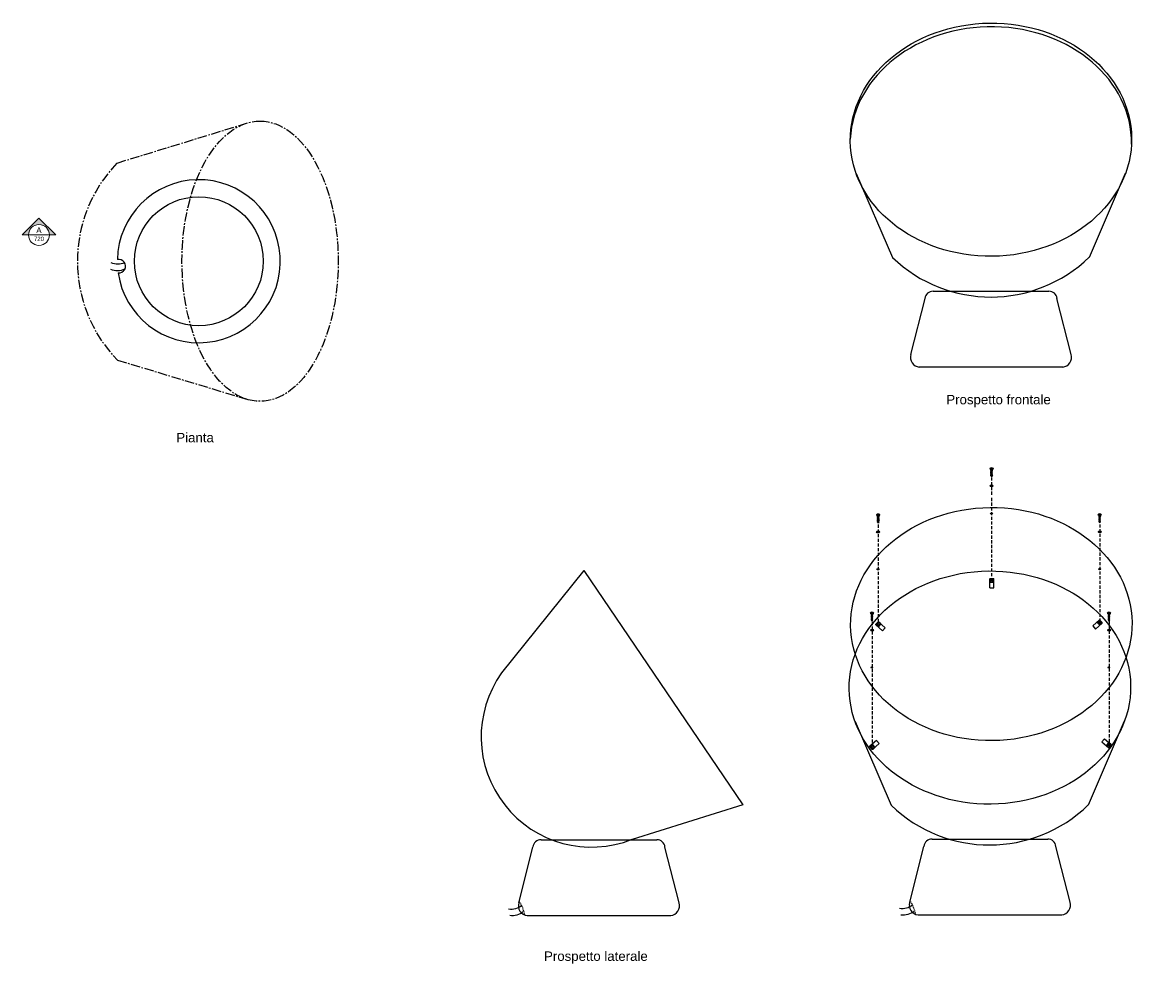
# Model space of a CAD drawing. Header units: centimetres. Extents: x -67 to 323, y -5 to 168.
# Drawn here: x -67.5 to 109.6, y -4.7 to 145.5 of the extents above; entities that cross this region are included whole.
import ezdxf
from ezdxf.enums import TextEntityAlignment as Align

# ---------------------------------------------------------------- set-up
doc = ezdxf.new("R2010")
doc.units = ezdxf.units.CM
doc.header["$MEASUREMENT"] = 0
for name, pattern in [('CENTER2', [1.125, 0.75, -0.125, 0.125, -0.125]), ('DASHED', [0.75, 0.5, -0.25]), ('HIDDEN2', [0.1875, 0.125, -0.0625])]:
    doc.linetypes.add(name, pattern=pattern)
doc.layers.add('A-ANNO-SYMB', color=2, linetype='Continuous', lineweight=18)
for name, color, linetype in [('A-FURN', 8, 'Continuous'), ('anno', 5, 'Continuous'), ('cavo', 6, 'Continuous'), ('guides', 1, 'Continuous'), ('viti e cerniere', 3, 'Continuous')]:
    doc.layers.add(name, color=color, linetype=linetype)
doc.styles.add('ARIAL', font='Arial.ttf')
doc.styles.get("Standard").update_dxf_attribs({"font": 'Arial.ttf'})

# ---------------------------------------------------------------- blocks, each defined once
blk = doc.blocks.new('foroxtassello')
at = {"layer": 'viti e cerniere', "linetype": 'Continuous'}
for p, q in [((0, 1.47), (0.06, 1.04)), ((0, 0.03), (0, 1.46)), ((0, 1.27), (0.04, 0.99)), ((0, 0.03), (0.65, 0.03)), ((0.06, 1.52), (0.59, 1.52)), ((0.07, 0.96), (0.58, 0.96)), ((0.09, 1.01), (0.56, 1.01)), ((0.59, 1.04), (0.65, 1.46)), ((0.61, 0.99), (0.65, 1.23)), ((0.65, 0.03), (0.65, 1.46))]:
    blk.add_line(p, q, dxfattribs=at)
at = {"layer": 'viti e cerniere', "linetype": 'HIDDEN2'}
blk.add_line((0, 1.34), (0.65, 1.34), dxfattribs=at)
at = {"layer": 'viti e cerniere'}
for p, q in [((0.13, 1.44), (0.13, 1.42)), ((0.13, 1.37), (0.13, 1.34)), ((0.13, 1.3), (0.13, 1.27)), ((0.51, 1.44), (0.51, 1.42)), ((0.51, 1.37), (0.51, 1.34)), ((0.51, 1.3), (0.51, 1.27))]:
    blk.add_line(p, q, dxfattribs=at)
at = {"layer": 'viti e cerniere', "linetype": 'Continuous'}
for centre, radius, start, end in [((0.06, 1.45), 0.0649, 93.7564, 170.9761), ((0.08, 1), 0.0401, 187.3147, 253.7506), ((0.1, 1.05), 0.0401, 187.3147, 253.7506), ((0.55, 1.04), 0.0401, 286.2494, 352.6853), ((0.57, 1), 0.0401, 286.2494, 352.6853), ((0.58, 1.45), 0.0649, 9.0175, 86.2371)]:
    blk.add_arc(centre, radius, start, end, dxfattribs=at)
blk.add_ellipse((0.32, 1.25), major_axis=(0.185, 0), ratio=0.693867, dxfattribs=at)
blk = doc.blocks.new('SYMBOL')
at = {"layer": 'A-ANNO-SYMB', "linetype": 'Continuous', "lineweight": 20}
h = blk.add_hatch(color=256, dxfattribs=at)
h.dxf.hatch_style = 1
h.paths.add_polyline_path([(11.206, 4.948), (11.316, 4.948, -1), (11.678, 4.948), (11.788, 4.948), (11.497, 5.241)])
at = {"linetype": 'Continuous', "lineweight": 20}
blk.add_line((11.316, 4.948), (11.678, 4.948), dxfattribs=at)
at = {"layer": 'A-ANNO-SYMB', "linetype": 'Continuous', "lineweight": 20}
for p, q in [((11.206, 4.948), (11.497, 5.241)), ((11.788, 4.948), (11.497, 5.241)), ((11.316, 4.948), (11.206, 4.948)), ((11.678, 4.948), (11.788, 4.948))]:
    blk.add_line(p, q, dxfattribs=at)
blk.add_circle((11.497, 4.948), 0.181, dxfattribs=at)
for tag, p in [('TAVOLA', (11.497, 5.08)), ('SEZIONE', (11.497, 4.918))]:
    blk.add_attdef(tag, text='', height=0.1, dxfattribs=at).set_placement(p, align=Align.TOP_CENTER)

msp = doc.modelspace()

# ---------------------------------------------------------------- hatches: boundary and pattern name
at = {"layer": 'viti e cerniere', "linetype": 'Continuous'}
h = msp.add_hatch(color=0, dxfattribs=at)
h.dxf.hatch_style = 1
edge = h.paths.add_edge_path()
edge.add_ellipse((87.12, 67.12), major_axis=(-0.169, -0.001), ratio=0.545853, start_angle=0, end_angle=360)
h = msp.add_hatch(color=0, dxfattribs=at)
h.dxf.hatch_style = 1
edge = h.paths.add_edge_path()
edge.add_ellipse((69.01, 58.24), major_axis=(-0.169, -0.001), ratio=0.545853, start_angle=0, end_angle=360)
h = msp.add_hatch(color=0, dxfattribs=at)
h.dxf.hatch_style = 1
edge = h.paths.add_edge_path()
edge.add_ellipse((104.36, 58.26), major_axis=(-0.169, -0.001), ratio=0.545853, start_angle=0, end_angle=360)
h = msp.add_hatch(color=0, dxfattribs=at)
h.dxf.hatch_style = 1
edge = h.paths.add_edge_path()
edge.add_ellipse((68.04, 42.58), major_axis=(-0.169, -0.001), ratio=0.545853, start_angle=0, end_angle=360)
h = msp.add_hatch(color=0, dxfattribs=at)
h.dxf.hatch_style = 1
edge = h.paths.add_edge_path()
edge.add_ellipse((105.84, 42.58), major_axis=(-0.169, -0.001), ratio=0.545853, start_angle=0, end_angle=360)

# ---------------------------------------------------------------- linework, layer by layer
at = {"layer": 'A-FURN', "color": 253, "linetype": 'CENTER2', "ltscale": 2}
for p, q in [((-52.36, 123.02), (-31.38, 129.47)), ((-52.3, 91.6), (-31.26, 85.25))]:
    msp.add_line(p, q, dxfattribs=at)
at = {"layer": 'A-FURN'}
for p, q in [((65.54, 121.36), (71.31, 107.97)), ((102.73, 108.04), (108.51, 121.42)), ((74.25, 92.51), (76.51, 101.43)), ((77.81, 102.57), (96.26, 102.57)), ((99.82, 92.51), (97.56, 101.43)), ((75.58, 90.51), (98.48, 90.51)), ((22.07, 58.03), (8.98, 41.71)), ((22.07, 58.03), (47.45, 20.68)), ((65.36, 33.98), (71.13, 20.6)), ((102.56, 20.66), (108.33, 34.05)), ((47.45, 20.68), (29.81, 15.17)), ((15.28, 15.1), (33.74, 15.1)), ((77.63, 15.19), (96.09, 15.19)), ((11.72, 5.03), (13.98, 13.95)), ((37.29, 5.03), (35.04, 13.95)), ((74.07, 5.13), (76.33, 14.05)), ((99.64, 5.13), (97.39, 14.05)), ((13.06, 3.03), (35.96, 3.03)), ((75.41, 3.13), (98.31, 3.13))]:
    msp.add_line(p, q, dxfattribs=at)
msp.add_circle((-39.31, 107.37), 10.28, dxfattribs=at)
at = {"layer": 'A-FURN', "color": 253, "linetype": 'CENTER2', "ltscale": 2}
msp.add_arc((-36.07, 107.34), 22.61, 136.0984, 224.1379, dxfattribs=at)
at = {"layer": 'A-FURN'}
for centre, radius, start, end in [((-39.31, 107.37), 13, 188.1648, 178.8596), ((86.99, 124.27), 22.61, 226.0984, 314.1379), ((77.76, 101.31), 1.26, 87.8419, 174.7172), ((96.31, 101.31), 1.26, 5.2828, 92.1581), ((75.74, 92.05), 1.56, 163.0948, 264.4044), ((98.33, 92.05), 1.56, 275.5956, 16.9052), ((23.3, 31.51), 17.58, 144.5462, 291.7118), ((86.81, 36.89), 22.61, 226.0984, 314.1379), ((15.23, 13.84), 1.26, 87.8419, 174.7172), ((33.78, 13.84), 1.26, 5.2828, 92.1581), ((77.58, 13.94), 1.26, 87.8419, 174.7172), ((96.13, 13.94), 1.26, 5.2828, 92.1581), ((13.21, 4.58), 1.56, 163.0948, 264.4044), ((35.81, 4.58), 1.56, 275.5956, 16.9052), ((75.56, 4.68), 1.56, 163.0948, 264.4044), ((98.16, 4.68), 1.56, 275.5956, 16.9052)]:
    msp.add_arc(centre, radius, start, end, dxfattribs=at)
at = {"layer": 'A-FURN', "color": 7}
for centre in [(87.03, 126.75), (87.09, 49.51), (86.86, 39.38)]:
    msp.add_ellipse(centre, major_axis=(22.44, 0.25), ratio=0.828518, dxfattribs=at)
at = {"layer": 'cavo', "linetype": 'Continuous'}
for points in [[(-51.16, 107.1, -0.198413), (-53.31, 107.09)], [(-51.15, 106.09, -0.205789), (-53.37, 106.05, 1.401649)], [(12.18, 4.59, -0.198413), (10.1, 4.03)], [(12.43, 3.61, -0.205789), (10.29, 3.01, 1.401649)], [(74.53, 4.68, -0.198413), (72.45, 4.12)], [(74.78, 3.7, -0.205789), (72.64, 3.1, 1.401649)]]:
    msp.add_lwpolyline(points, format="xyb", dxfattribs=at)
msp.add_arc((-52.05, 106.59), 1.07, 263.1664, 103.858, dxfattribs=at)
at = {"layer": 'cavo', "linetype": 'HIDDEN2'}
for centre in [(69.4, 2.2), (7.05, 2.11)]:
    msp.add_arc(centre, 5.71, 10.3092, 33.3421, dxfattribs=at)
at = {"layer": 'guides', "color": 7}
msp.add_ellipse((87.01, 126.16), major_axis=(22.44, 0.25), ratio=0.828518, start_param=6.26419, end_param=9.373718, dxfattribs=at)
at = {"layer": 'guides', "color": 253, "linetype": 'CENTER2', "ltscale": 2}
msp.add_ellipse((-29.54, 107.37), major_axis=(0, 22.34), ratio=0.55774, dxfattribs=at)
at = {"layer": 'viti e cerniere'}
for p, q in [((87.04, 74.22), (87.04, 74.14)), ((87.04, 74.08), (87.04, 74.01)), ((87.04, 73.95), (87.04, 73.87)), ((87.04, 73.81), (87.04, 73.74)), ((87.04, 73.68), (87.04, 73.6)), ((87.04, 73.54), (87.04, 73.46)), ((87.04, 73.4), (87.04, 73.33)), ((87.04, 73.27), (87.04, 73.19)), ((87.04, 73.13), (87.04, 73.06)), ((87.22, 74.25), (87.22, 74.23)), ((87.22, 74.17), (87.22, 74.09)), ((87.22, 74.03), (87.22, 73.96)), ((68.94, 66.85), (68.93, 66.77)), ((68.93, 66.71), (68.93, 66.64)), ((68.93, 66.58), (68.93, 66.5)), ((68.93, 66.44), (68.93, 66.37)), ((68.93, 66.31), (68.93, 66.23)), ((68.93, 66.17), (68.93, 66.1)), ((68.93, 66.04), (68.93, 65.96)), ((68.93, 65.9), (68.93, 65.82)), ((68.93, 65.77), (68.93, 65.69)), ((69.12, 66.88), (69.12, 66.86)), ((69.12, 66.8), (69.12, 66.72)), ((69.12, 66.66), (69.12, 66.59)), ((104.28, 66.87), (104.28, 66.79)), ((104.28, 66.73), (104.28, 66.65)), ((104.28, 66.59), (104.28, 66.52)), ((104.28, 66.46), (104.28, 66.38)), ((104.28, 66.32), (104.28, 66.25)), ((104.28, 66.19), (104.28, 66.11)), ((104.28, 66.05), (104.28, 65.98)), ((104.28, 65.92), (104.28, 65.84)), ((104.28, 65.78), (104.28, 65.7)), ((104.47, 66.9), (104.47, 66.87)), ((104.47, 66.82), (104.47, 66.74)), ((104.47, 66.68), (104.47, 66.6)), ((86.97, 56.68), (86.97, 56.65)), ((86.97, 56.61), (86.97, 56.57)), ((86.97, 56.53), (86.97, 56.5)), ((87.34, 56.68), (87.34, 56.65)), ((87.34, 56.61), (87.34, 56.57)), ((87.34, 56.53), (87.34, 56.5)), ((67.96, 51.19), (67.96, 51.11)), ((67.96, 51.05), (67.96, 50.97)), ((67.96, 50.92), (67.96, 50.84)), ((67.96, 50.78), (67.96, 50.7)), ((67.96, 50.64), (67.96, 50.57)), ((67.96, 50.51), (67.96, 50.43)), ((67.96, 50.37), (67.96, 50.3)), ((67.96, 50.24), (67.96, 50.16)), ((67.96, 50.1), (67.96, 50.03)), ((68.15, 51.22), (68.15, 51.2)), ((68.15, 51.14), (68.15, 51.06)), ((68.15, 51), (68.15, 50.92)), ((105.76, 51.19), (105.76, 51.11)), ((105.76, 51.05), (105.76, 50.98)), ((105.76, 50.92), (105.76, 50.84)), ((105.76, 50.78), (105.76, 50.71)), ((105.76, 50.65), (105.76, 50.57)), ((105.76, 50.51), (105.76, 50.44)), ((105.76, 50.38), (105.76, 50.3)), ((105.76, 50.24), (105.76, 50.16)), ((105.76, 50.11), (105.76, 50.03)), ((105.95, 51.22), (105.95, 51.2)), ((105.95, 51.14), (105.95, 51.06)), ((105.95, 51), (105.95, 50.93))]:
    msp.add_line(p, q, dxfattribs=at)
at = {"layer": 'viti e cerniere', "linetype": 'Continuous'}
for p, q in [((87.04, 73.06), (87.22, 73.08)), ((87.22, 73.82), (87.22, 73.9)), ((87.22, 73.68), (87.22, 73.76)), ((87.22, 73.55), (87.22, 73.63)), ((87.22, 73.41), (87.22, 73.49)), ((87.22, 73.28), (87.22, 73.35)), ((87.22, 73.14), (87.22, 73.22)), ((68.93, 65.69), (69.12, 65.71)), ((69.12, 66.45), (69.12, 66.53)), ((69.12, 66.32), (69.12, 66.39)), ((69.12, 66.18), (69.12, 66.26)), ((69.12, 66.05), (69.12, 66.12)), ((69.12, 65.91), (69.12, 65.99)), ((69.12, 65.77), (69.12, 65.85)), ((104.28, 65.7), (104.47, 65.73)), ((104.47, 66.47), (104.47, 66.54)), ((104.47, 66.33), (104.47, 66.41)), ((104.47, 66.2), (104.47, 66.27)), ((104.47, 66.06), (104.47, 66.14)), ((104.47, 65.93), (104.47, 66)), ((104.47, 65.79), (104.47, 65.87)), ((86.83, 55.27), (86.83, 56.7)), ((86.84, 56.7), (86.9, 56.28)), ((86.89, 56.75), (87.42, 56.75)), ((87.42, 56.27), (87.48, 56.7)), ((87.48, 55.27), (87.48, 56.7)), ((86.83, 55.27), (87.48, 55.27)), ((86.84, 56.51), (86.87, 56.23)), ((86.9, 56.19), (87.42, 56.19)), ((86.93, 56.24), (87.39, 56.24)), ((87.45, 56.23), (87.48, 56.47)), ((67.96, 50.03), (68.15, 50.05)), ((68.15, 50.79), (68.15, 50.87)), ((68.15, 50.65), (68.15, 50.73)), ((68.15, 50.52), (68.15, 50.59)), ((68.15, 50.38), (68.15, 50.46)), ((68.15, 50.25), (68.15, 50.32)), ((68.15, 50.11), (68.15, 50.19)), ((105.76, 50.03), (105.95, 50.06)), ((105.95, 50.79), (105.95, 50.87)), ((105.95, 50.66), (105.95, 50.73)), ((105.95, 50.52), (105.95, 50.6)), ((105.95, 50.39), (105.95, 50.46)), ((105.95, 50.25), (105.95, 50.33)), ((105.95, 50.11), (105.95, 50.19))]:
    msp.add_line(p, q, dxfattribs=at)
at = {"layer": 'viti e cerniere', "linetype": 'DASHED'}
for p, q in [((87.14, 72.88), (87.14, 69.88)), ((87.14, 69.62), (87.14, 57.04)), ((69.04, 65.36), (69.04, 49.92)), ((104.38, 65.4), (104.38, 50)), ((68.07, 49.85), (68.07, 30.02)), ((105.86, 49.94), (105.86, 30.37))]:
    msp.add_line(p, q, dxfattribs=at)
at = {"layer": 'viti e cerniere', "linetype": 'HIDDEN2'}
msp.add_line((86.83, 56.58), (87.48, 56.58), dxfattribs=at)
at = {"layer": 'viti e cerniere'}
for points in [[(87.41, 74.25), (87.41, 74.29, 0.451416), (86.85, 74.29), (86.85, 74.25)], [(69.31, 66.88), (69.31, 66.92, 0.451416), (68.75, 66.92), (68.75, 66.88)], [(104.66, 66.9), (104.66, 66.94, 0.451416), (104.09, 66.94), (104.09, 66.9)], [(68.34, 51.22), (68.34, 51.26, 0.451416), (67.77, 51.26), (67.77, 51.22)], [(106.14, 51.22), (106.14, 51.26, 0.451416), (105.57, 51.26), (105.57, 51.22)]]:
    msp.add_lwpolyline(points, format="xyb", close=True, dxfattribs=at)
for points in [[(86.98, 74.14), (87.04, 74.08), (87.22, 74.03), (87.28, 74.03), (86.98, 74.14), (87.04, 74.14), (87.22, 74.09), (87.28, 74.03)], [(86.98, 74.01), (87.04, 73.95), (87.22, 73.9), (87.28, 73.9), (86.98, 74.01), (87.04, 74.01), (87.22, 73.96), (87.28, 73.9)], [(86.98, 73.87), (87.04, 73.81), (87.22, 73.76), (87.28, 73.76), (86.98, 73.87), (87.04, 73.87), (87.22, 73.82), (87.28, 73.76)], [(86.98, 73.74), (87.04, 73.68), (87.22, 73.63), (87.28, 73.63), (86.98, 73.74), (87.04, 73.74), (87.22, 73.68), (87.28, 73.63)], [(86.98, 73.6), (87.04, 73.54), (87.22, 73.49), (87.28, 73.49), (86.98, 73.6), (87.04, 73.6), (87.22, 73.55), (87.28, 73.49)], [(86.98, 73.46), (87.04, 73.4), (87.22, 73.35), (87.28, 73.35), (86.98, 73.46), (87.04, 73.46), (87.22, 73.41), (87.28, 73.35)], [(86.98, 73.33), (87.04, 73.27), (87.22, 73.22), (87.28, 73.22), (86.98, 73.33), (87.04, 73.33), (87.22, 73.28), (87.28, 73.22)], [(86.98, 73.19), (87.04, 73.13), (87.22, 73.08), (87.28, 73.08), (86.98, 73.19), (87.04, 73.19), (87.22, 73.14), (87.28, 73.08)], [(87.01, 74.25), (87.04, 74.22), (87.22, 74.17), (87.28, 74.17), (87.05, 74.25)], [(87.13, 74.25), (87.22, 74.23), (87.28, 74.17)], [(68.88, 66.77), (68.93, 66.71), (69.12, 66.66), (69.18, 66.66), (68.88, 66.77), (68.93, 66.77), (69.12, 66.72), (69.18, 66.66)], [(68.88, 66.64), (68.93, 66.58), (69.12, 66.53), (69.18, 66.53), (68.88, 66.64), (68.93, 66.64), (69.12, 66.59), (69.18, 66.53)], [(68.88, 66.5), (68.93, 66.44), (69.12, 66.39), (69.18, 66.39), (68.88, 66.5), (68.93, 66.5), (69.12, 66.45), (69.18, 66.39)], [(68.88, 66.37), (68.93, 66.31), (69.12, 66.26), (69.18, 66.26), (68.88, 66.37), (68.93, 66.37), (69.12, 66.32), (69.18, 66.26)], [(68.88, 66.23), (68.93, 66.17), (69.12, 66.12), (69.18, 66.12), (68.88, 66.23), (68.93, 66.23), (69.12, 66.18), (69.18, 66.12)], [(68.88, 66.1), (68.93, 66.04), (69.12, 65.99), (69.18, 65.99), (68.88, 66.1), (68.93, 66.1), (69.12, 66.05), (69.18, 65.99)], [(68.88, 65.96), (68.93, 65.9), (69.12, 65.85), (69.18, 65.85), (68.88, 65.96), (68.93, 65.96), (69.12, 65.91), (69.18, 65.85)], [(68.88, 65.82), (68.93, 65.77), (69.12, 65.71), (69.18, 65.71), (68.88, 65.82), (68.93, 65.82), (69.12, 65.77), (69.18, 65.71)], [(68.9, 66.88), (68.94, 66.85), (69.12, 66.8), (69.18, 66.8), (68.95, 66.88)], [(69.03, 66.88), (69.12, 66.86), (69.18, 66.8)], [(104.22, 66.79), (104.28, 66.73), (104.47, 66.68), (104.52, 66.68), (104.22, 66.79), (104.28, 66.79), (104.47, 66.74), (104.52, 66.68)], [(104.22, 66.65), (104.28, 66.59), (104.47, 66.54), (104.52, 66.54), (104.22, 66.65), (104.28, 66.65), (104.47, 66.6), (104.52, 66.54)], [(104.22, 66.52), (104.28, 66.46), (104.47, 66.41), (104.52, 66.41), (104.22, 66.52), (104.28, 66.52), (104.47, 66.47), (104.52, 66.41)], [(104.22, 66.38), (104.28, 66.32), (104.47, 66.27), (104.52, 66.27), (104.22, 66.38), (104.28, 66.38), (104.47, 66.33), (104.52, 66.27)], [(104.22, 66.25), (104.28, 66.19), (104.47, 66.14), (104.52, 66.14), (104.22, 66.25), (104.28, 66.25), (104.47, 66.2), (104.52, 66.14)], [(104.22, 66.11), (104.28, 66.05), (104.47, 66), (104.52, 66), (104.22, 66.11), (104.28, 66.11), (104.47, 66.06), (104.52, 66)], [(104.22, 65.98), (104.28, 65.92), (104.47, 65.87), (104.52, 65.87), (104.22, 65.98), (104.28, 65.98), (104.47, 65.93), (104.52, 65.87)], [(104.22, 65.84), (104.28, 65.78), (104.47, 65.73), (104.52, 65.73), (104.22, 65.84), (104.28, 65.84), (104.47, 65.79), (104.52, 65.73)], [(104.25, 66.9), (104.28, 66.87), (104.47, 66.82), (104.52, 66.82), (104.29, 66.9)], [(104.37, 66.9), (104.47, 66.87), (104.52, 66.82)], [(67.91, 51.11), (67.96, 51.05), (68.15, 51), (68.21, 51), (67.91, 51.11), (67.96, 51.11), (68.15, 51.06), (68.21, 51)], [(67.91, 50.97), (67.96, 50.92), (68.15, 50.87), (68.21, 50.87), (67.91, 50.97), (67.96, 50.97), (68.15, 50.92), (68.21, 50.87)], [(67.91, 50.84), (67.96, 50.78), (68.15, 50.73), (68.21, 50.73), (67.91, 50.84), (67.96, 50.84), (68.15, 50.79), (68.21, 50.73)], [(67.91, 50.7), (67.96, 50.64), (68.15, 50.59), (68.21, 50.59), (67.91, 50.7), (67.96, 50.7), (68.15, 50.65), (68.21, 50.59)], [(67.91, 50.57), (67.96, 50.51), (68.15, 50.46), (68.21, 50.46), (67.91, 50.57), (67.96, 50.57), (68.15, 50.52), (68.21, 50.46)], [(67.91, 50.43), (67.96, 50.37), (68.15, 50.32), (68.21, 50.32), (67.91, 50.43), (67.96, 50.43), (68.15, 50.38), (68.21, 50.32)], [(67.91, 50.3), (67.96, 50.24), (68.15, 50.19), (68.2, 50.19), (67.91, 50.3), (67.96, 50.3), (68.15, 50.25), (68.2, 50.19)], [(67.91, 50.16), (67.96, 50.1), (68.15, 50.05), (68.2, 50.05), (67.91, 50.16), (67.96, 50.16), (68.15, 50.11), (68.2, 50.05)], [(67.93, 51.22), (67.96, 51.19), (68.15, 51.14), (68.21, 51.14), (67.98, 51.22)], [(68.06, 51.22), (68.15, 51.2), (68.21, 51.14)], [(105.7, 50.44), (105.76, 50.38), (105.95, 50.33), (106, 50.33), (105.7, 50.44), (105.76, 50.44), (105.95, 50.39), (106, 50.33)], [(105.7, 50.3), (105.76, 50.24), (105.95, 50.19), (106, 50.19), (105.7, 50.3), (105.76, 50.3), (105.95, 50.25), (106, 50.19)], [(105.7, 50.16), (105.76, 50.11), (105.95, 50.06), (106, 50.06), (105.7, 50.16), (105.76, 50.16), (105.95, 50.11), (106, 50.06)], [(105.71, 51.11), (105.76, 51.05), (105.95, 51), (106.01, 51), (105.71, 51.11), (105.76, 51.11), (105.95, 51.06), (106.01, 51)], [(105.71, 50.98), (105.76, 50.92), (105.95, 50.87), (106, 50.87), (105.71, 50.98), (105.76, 50.98), (105.95, 50.93), (106, 50.87)], [(105.71, 50.84), (105.76, 50.78), (105.95, 50.73), (106, 50.73), (105.71, 50.84), (105.76, 50.84), (105.95, 50.79), (106, 50.73)], [(105.71, 50.71), (105.76, 50.65), (105.95, 50.6), (106, 50.6), (105.71, 50.71), (105.76, 50.71), (105.95, 50.66), (106, 50.6)], [(105.71, 50.57), (105.76, 50.51), (105.95, 50.46), (106, 50.46), (105.71, 50.57), (105.76, 50.57), (105.95, 50.52), (106, 50.46)], [(105.73, 51.22), (105.76, 51.19), (105.95, 51.14), (106.01, 51.14), (105.77, 51.22)], [(105.86, 51.22), (105.95, 51.2), (106.01, 51.14)]]:
    msp.add_lwpolyline(points, dxfattribs=at)
at = {"layer": 'viti e cerniere', "linetype": 'Continuous'}
for centre, radius, start, end in [((86.9, 56.69), 0.0649, 93.7564, 170.9761), ((87.42, 56.69), 0.0649, 9.0175, 86.2371), ((86.91, 56.23), 0.0401, 187.3147, 253.7506), ((86.94, 56.28), 0.0401, 187.3147, 253.7506), ((87.38, 56.28), 0.0401, 286.2494, 352.6853), ((87.41, 56.23), 0.0401, 286.2494, 352.6853)]:
    msp.add_arc(centre, radius, start, end, dxfattribs=at)
for centre, major_axis, ratio in [((87.12, 71.56), (-0.241, -0.002), 0.660501), ((87.12, 71.56), (-0.18, -0.001), 0.660501), ((87.12, 67.12), (-0.169, -0.001), 0.545853), ((69.03, 64.19), (-0.241, -0.002), 0.660501), ((69.03, 64.19), (-0.18, -0.001), 0.660501), ((104.38, 64.21), (-0.241, -0.002), 0.660501), ((104.38, 64.21), (-0.18, -0.001), 0.660501), ((69.01, 58.24), (-0.169, -0.001), 0.545853), ((104.36, 58.26), (-0.169, -0.001), 0.545853), ((68.07, 48.53), (-0.241, -0.002), 0.660501), ((68.08, 48.53), (-0.18, -0.001), 0.660501), ((105.87, 48.55), (-0.241, -0.002), 0.660501), ((105.87, 48.55), (-0.18, -0.001), 0.660501), ((68.04, 42.58), (-0.169, -0.001), 0.545853), ((105.84, 42.58), (-0.169, -0.001), 0.545853)]:
    msp.add_ellipse(centre, major_axis=major_axis, ratio=ratio, start_param=-3.141592653589793, end_param=3.141592653589793, dxfattribs=at)
msp.add_ellipse((87.15, 56.49), major_axis=(0.185, 0), ratio=0.693867, dxfattribs=at)

# ---------------------------------------------------------------- block references
at = {"layer": 'A-ANNO-SYMB', "linetype": 'Continuous', "lineweight": 20}
ref = msp.add_blockref('SYMBOL', (-170.42, 66.1), dxfattribs=dict(at, xscale=9.18628860495547, yscale=9.18628860495547, zscale=9.18628860495547))
ref.add_attrib('SEZIONE', 'A', dxfattribs={"layer": '0', "linetype": 'Continuous', "lineweight": 20, "height": 0.919, "style": 'ARIAL'}).set_placement((-64.81, 112.77), align=Align.TOP_CENTER)
ref.add_attrib('TAVOLA', '720', dxfattribs={"layer": '0', "linetype": 'Continuous', "lineweight": 20, "height": 0.689, "style": 'ARIAL'}).set_placement((-64.81, 111.28), align=Align.TOP_CENTER)
at = {"layer": 'viti e cerniere', "linetype": 'Continuous', "xscale": -1}
for p, rotation in [((70.19, 48.9), 48.11624241104175), ((68.82, 30.96), 130.0761931850673)]:
    msp.add_blockref('foroxtassello', p, dxfattribs=dict(at, rotation=rotation))
at = {"layer": 'viti e cerniere', "linetype": 'Continuous'}
for p, rotation in [((103.23, 49.18), 311.8837575889582), ((105.11, 31.23), 229.9238068149327)]:
    msp.add_blockref('foroxtassello', p, dxfattribs=dict(at, rotation=rotation))

# ---------------------------------------------------------------- texts
at = {"layer": 'anno'}
for s, height, p in [('Prospetto frontale', 1.5107, (79.91, 84.55)), ('Pianta', 1.511, (-42.9, 78.49)), ('Prospetto laterale', 1.5107, (15.75, -4.21))]:
    msp.add_text(s, height=height, dxfattribs=at).set_placement(p)

doc.saveas('drawing.dxf')
